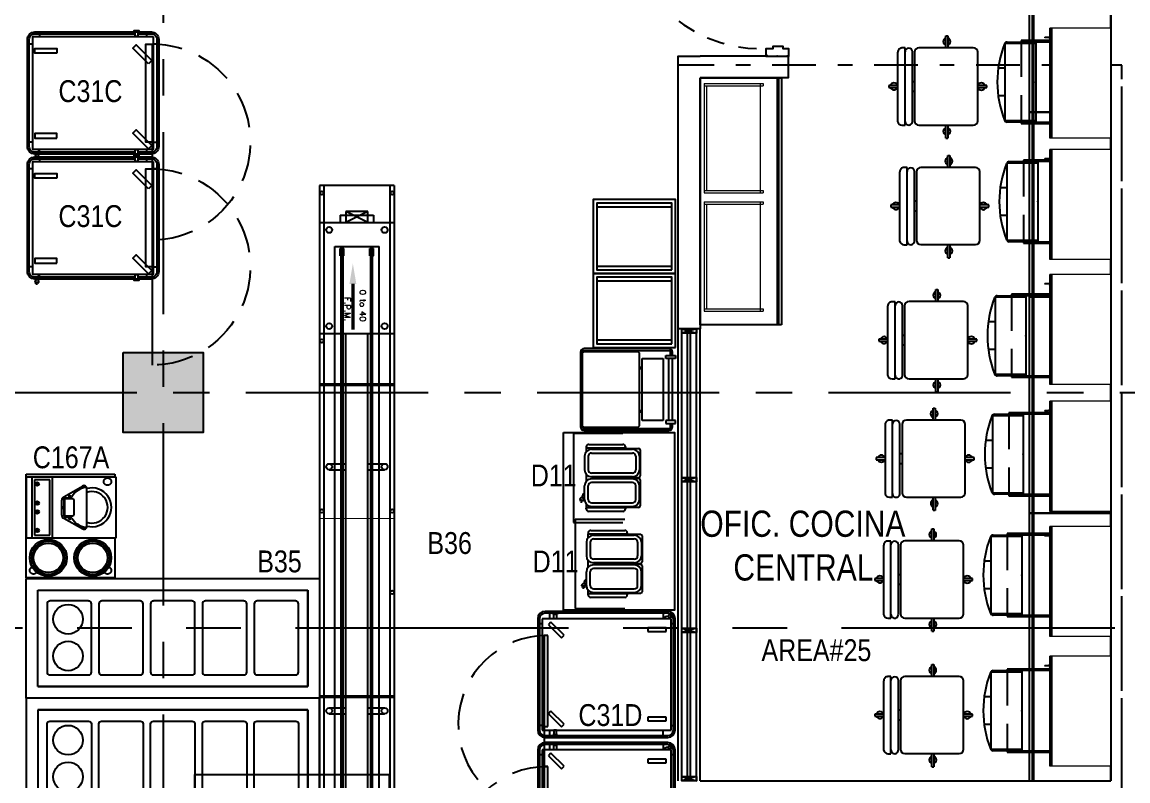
# Model space of a CAD drawing. Extents: x -28 to 149, y -33 to 76.
# Drawn here: x 39.03 to 46.62, y 22.46 to 27.67 of the extents above; entities that cross this region are included whole.
import ezdxf

# ---------------------------------------------------------------- set-up
doc = ezdxf.new("R2010")
doc.units = 0
doc.set_wipeout_variables(frame=1)
for name, pattern in [('CENTER', [2, 1.25, -0.25, 0.25, -0.25]), ('DASHDOT', [1, 0.5, -0.25, 0, -0.25]), ('DASHDOT2', [12.7, 6.35, -3.175, 0, -3.175]), ('HIDDEN', [0.375, 0.25, -0.125]), ('HIDDEN2', [0.1875, 0.125, -0.0625]), ('PHANTOM2', [1.25, 0.625, -0.125, 0.125, -0.125, 0.125, -0.125])]:
    doc.linetypes.add(name, pattern=pattern)
for name, color, linetype in [('arq-columnas', 5, 'Continuous'), ('arq-ejes', 1, 'DASHDOT2'), ('arq-ejes-principales', 1, 'CENTER'), ('arq-equipamiento', 1, 'Continuous'), ('arq-hatch', 252, 'Continuous'), ('arq-indicacion de corte', 5, 'PHANTOM2'), ('arq-mobiliario', 1, 'Continuous'), ('arq-paredes-liv', 3, 'Continuous'), ('arq-puertas', 2, 'Continuous'), ('arq-text-area', 3, 'Continuous'), ('arq-text-codigo', 1, 'Continuous'), ('arq-text-equipamiento', 2, 'Continuous'), ('arq-ventanas', 2, 'Continuous')]:
    doc.layers.add(name, color=color, linetype=linetype)
doc.layers.add('mv', color=191, linetype='Continuous', plot=False)
doc.styles.add('dape 2', font='ARIALN.TTF', dxfattribs={"height": 2.5})
doc.styles.add('SIM', font='SIMPLEX.SHX')

# ---------------------------------------------------------------- blocks, each defined once
blk = doc.blocks.new('teclado')
for p, q in [((-0.285, 0.2046), (-0.285, -0.1454)), ((-0.275, 0.2046), (-0.275, -0.1454)), ((0.275, -0.1454), (0.275, 0.2046)), ((0.285, -0.1454), (0.285, 0.2046)), ((-0.275, -0.0454), (0.275, -0.0454)), ((-0.275, -0.242), (-0.275, -0.0454)), ((-0.267, -0.2504), (-0.267, -0.0454)), ((0.267, -0.0454), (0.267, -0.2504)), ((0.275, -0.0454), (0.275, -0.242)), ((0.262, -0.2554), (-0.262, -0.2554)), ((-0.095, -0.2554), (-0.095, -0.3041)), ((0.095, -0.2554), (0.095, -0.3041))]:
    blk.add_line(p, q)
at = {"linetype": 'HIDDEN'}
for p, q in [((0.285, 0.2046), (-0.285, 0.2046)), ((-0.285, -0.1454), (0.285, -0.1454))]:
    blk.add_line(p, q, dxfattribs=at)
for centre, major_axis, start_param, end_param in [((-0.255, -0.242), (0.0141, 0.0141), 2.356194, 3.551309), ((-0.262, -0.2504), (-0.00354, 0.00354), 0.785398, 2.356194), ((0, 0.4046), (-0.5056, 0.5056), 1.980513, 2.731876), ((0.262, -0.2504), (0.00354, 0.00354), 3.926991, 5.497787), ((0.255, -0.242), (-0.0141, 0.0141), 2.731876, 3.926991)]:
    blk.add_ellipse(centre, major_axis=major_axis, ratio=1, start_param=start_param, end_param=end_param)
blk.add_point((0, -0.0454))
blk = doc.blocks.new('*U176')
for p, q in [((1.8382, 0), (0, 0)), ((0, 0), (0, -0.56)), ((1.8382, -0.56), (1.8382, 0)), ((0, -0.56), (1.8382, -0.56))]:
    blk.add_line(p, q)
at = {"color": 251}
for p, q in [((0, -0.53), (1.8382, -0.53)), ((0, -0.54), (1.8382, -0.54))]:
    blk.add_line(p, q, dxfattribs=at)
blk = doc.blocks.new('*U174')
for p, q in [((1.4846, 0), (0, 0)), ((0, 0), (0, -0.56)), ((1.4846, -0.56), (1.4846, 0)), ((0, -0.56), (1.4846, -0.56))]:
    blk.add_line(p, q)
at = {"color": 251}
for p, q in [((0, -0.53), (1.4846, -0.53)), ((0, -0.54), (1.4846, -0.54))]:
    blk.add_line(p, q, dxfattribs=at)
blk = doc.blocks.new('*U175')
for p, q in [((1.2695, 0), (0, 0)), ((0, 0), (0, -0.56)), ((1.2695, -0.56), (1.2695, 0)), ((0, -0.56), (1.2695, -0.56))]:
    blk.add_line(p, q)
at = {"color": 251}
for p, q in [((0, -0.53), (1.2695, -0.53)), ((0, -0.54), (1.2695, -0.54))]:
    blk.add_line(p, q, dxfattribs=at)
blk = doc.blocks.new('C31B')
for p, q in [((0.0444, -0.3365), (0.0444, -1.0096)), ((0.8248, -0.443), (0.8486, -0.4406)), ((0.8289, -0.4426), (0.83, -0.4527)), ((0.8371, -0.4418), (0.839, -0.4598)), ((0.8452, -0.4409), (0.8463, -0.451))]:
    blk.add_line(p, q)
blk.add_lwpolyline([(0.8509, 0.4191), (0.0508, 0.4191, 0.414214), (0, 0.3683), (0, -0.3683, 0.414214), (0.0508, -0.4191), (0.8509, -0.4191, 0.414214), (0.9017, -0.3683), (0.9017, 0.3683, 0.414214)], format="xyb", close=True)
for points in [[(0.1429, 0.4064), (0.0508, 0.4064, 0.414214), (0.0127, 0.3683), (0.0127, -0.3683, 0.414214), (0.0508, -0.4064), (0.1429, -0.4064, 0.414214)], [(0.1619, -0.4064), (0.8509, -0.4064, 0.414214), (0.889, -0.3683), (0.889, 0.3683, 0.414214), (0.8509, 0.4064)], [(0.8509, 0.4064), (0.1619, 0.4064, 0.414214)], [(0.8486, -0.4406, 0.063324), (0.8468, -0.433, 0.07639), (0.8437, -0.4274, 0.107132), (0.8391, -0.4236, 0.14755), (0.8347, -0.4227, 0.14755), (0.8306, -0.4244, 0.107132), (0.8269, -0.4292, 0.07639), (0.825, -0.4353, 0.063324), (0.8248, -0.443, 0.063324)]]:
    blk.add_lwpolyline(points, format="xyb")
for points in [[(0.0381, 0.3873), (0.0381, -0.3873), (0.8636, -0.3873), (0.8636, 0.3873)], [(0.1365, 0.4191), (0.1683, 0.4191), (0.1683, 0.4286), (0.1365, 0.4286)], [(0.1429, 0.4191), (0.1429, 0.3873), (0.1619, 0.3873), (0.1619, 0.4191)], [(0.0444, 0.3365), (0.0444, -0.3365), (0.0889, -0.3365), (0.0889, 0.3365)], [(0.0692, 0.2004), (0.1769, 0.3082), (0.1545, 0.3307), (0.0467, 0.2229)], [(0.6994, 0.274), (0.8518, 0.274), (0.8518, 0.3057), (0.6994, 0.3057)], [(0.0692, -0.3838), (0.0467, -0.3613), (0.1545, -0.2535), (0.1769, -0.276)], [(0.6994, -0.3102), (0.6994, -0.2785), (0.8518, -0.2785), (0.8518, -0.3102)], [(0.1683, -0.4191), (0.1365, -0.4191), (0.1365, -0.4286), (0.1683, -0.4286)], [(0.1619, -0.4191), (0.1619, -0.3873), (0.1429, -0.3873), (0.1429, -0.4191)]]:
    blk.add_lwpolyline(points, close=True)
for points in [[(0.0825, 0.3873), (0.0825, 0.4064), (0.0762, 0.4064)], [(0.8191, 0.4064), (0.8191, 0.4064), (0.8191, 0.3873)], [(0.0127, 0.3365), (0.0381, 0.3365)], [(0.8636, 0.3365), (0.889, 0.3365)], [(0.0381, -0.3365), (0.0127, -0.3365)], [(0.8636, -0.3365), (0.889, -0.3365)], [(0.0825, -0.4064), (0.0825, -0.3873)], [(0.8191, -0.4064), (0.8191, -0.3873)]]:
    blk.add_lwpolyline(points)
at = {"linetype": 'HIDDEN'}
blk.add_arc((0.0444, -0.3365), 0.6731, 86.21356, 270, dxfattribs=at)
blk.add_arc((0.79, -0.4231), 0.0447, 0.55829, 53.14798)
blk = doc.blocks.new('C31D')
for p, q in [((-0.9445, 0.3821), (-0.9445, -0.3821)), ((-0.9318, 0.3821), (-0.9318, -0.3821)), ((-0.0286, 0.3821), (-0.9128, 0.3821)), ((-0.9128, 0.3821), (-0.9128, -0.3821)), ((-0.0508, 0.4329), (-0.8937, 0.4329)), ((-0.8398, 0.4202), (-0.8937, 0.4202)), ((-0.862, 0.4202), (-0.8683, 0.4202)), ((-0.862, 0.3821), (-0.862, 0.4202)), ((-0.8398, 0.4139), (-0.8398, 0.4234)), ((-0.8398, 0.4234), (-0.808, 0.4234)), ((-0.808, 0.4139), (-0.8398, 0.4139)), ((-0.8334, 0.3821), (-0.8334, 0.4139)), ((-0.8334, 0.4139), (-0.8144, 0.4139)), ((-0.8144, 0.3821), (-0.8334, 0.3821)), ((-0.8144, 0.4139), (-0.8144, 0.3821)), ((-0.808, 0.4234), (-0.808, 0.4139)), ((-0.0508, 0.4202), (-0.808, 0.4202)), ((-0.0826, 0.4202), (-0.0826, 0.3821)), ((-0.0826, 0.4202), (-0.0826, 0.4202)), ((-0.0292, 0.3902), (-0.0317, 0.414)), ((-0.0313, 0.4106), (-0.0212, 0.4117)), ((-0.0305, 0.4024), (-0.0124, 0.4043)), ((-0.0296, 0.3943), (-0.0195, 0.3953)), ((-0.0286, -0.3821), (-0.0286, 0.3821)), ((-0.0127, -0.3821), (-0.0127, 0.3821)), ((0, -0.3821), (0, 0.3821)), ((-0.9318, 0.3504), (-0.9128, 0.3504)), ((-0.8535, 0.3598), (-0.8714, 0.3418)), ((-0.8714, 0.3418), (-0.7816, 0.252)), ((-0.7637, 0.27), (-0.8535, 0.3598)), ((-0.0613, 0.3196), (-0.1883, 0.3196)), ((-0.1883, 0.3196), (-0.1883, 0.2942)), ((-0.0613, 0.2942), (-0.0613, 0.3196)), ((-0.0286, 0.3504), (-0.0127, 0.3504)), ((-0.8747, 0.2678), (-0.9001, 0.2678)), ((-0.9001, 0.2678), (-0.9001, -0.3567)), ((-0.8747, -0.3567), (-0.8747, 0.2678)), ((-0.7816, 0.252), (-0.7637, 0.27)), ((-0.1883, 0.2942), (-0.0613, 0.2942)), ((-0.8535, -0.252), (-0.8714, -0.27)), ((-0.8714, -0.27), (-0.7816, -0.3598)), ((-0.7637, -0.3418), (-0.8535, -0.252)), ((-0.0613, -0.2923), (-0.1883, -0.2923)), ((-0.1883, -0.2923), (-0.1883, -0.3177)), ((-0.0613, -0.3177), (-0.0613, -0.2923)), ((-0.9128, -0.3504), (-0.9318, -0.3504)), ((-0.9001, -0.3567), (-0.8747, -0.3567)), ((-0.9001, -0.3567), (-0.9001, -0.9473)), ((-0.7816, -0.3598), (-0.7637, -0.3418)), ((-0.1883, -0.3177), (-0.0613, -0.3177)), ((-0.0286, -0.3504), (-0.0127, -0.3504)), ((-0.9128, -0.3821), (-0.0286, -0.3821)), ((-0.8937, -0.4202), (-0.8398, -0.4202)), ((-0.8937, -0.4329), (-0.0508, -0.4329)), ((-0.862, -0.4202), (-0.862, -0.3821)), ((-0.808, -0.4139), (-0.8398, -0.4139)), ((-0.8398, -0.4139), (-0.8398, -0.4234)), ((-0.8398, -0.4234), (-0.808, -0.4234)), ((-0.8144, -0.3821), (-0.8334, -0.3821)), ((-0.8334, -0.3821), (-0.8334, -0.4139)), ((-0.8334, -0.4139), (-0.8144, -0.4139)), ((-0.8144, -0.4139), (-0.8144, -0.3821)), ((-0.808, -0.4234), (-0.808, -0.4139)), ((-0.808, -0.4202), (-0.0508, -0.4202)), ((-0.0826, -0.4202), (-0.0826, -0.3821))]:
    blk.add_line(p, q)
at = {"linetype": 'ByBlock'}
blk.add_line((-0.3779, 0.4329), (-0.4981, 0.4329), dxfattribs=at)
for centre, radius, start, end in [((-0.8937, 0.3821), 0.0508, 90, 180), ((-0.8937, 0.3821), 0.0381, 90, 180), ((-0.0491, 0.3553), 0.0447, 90.55829, 143.14798), ((-0.0508, 0.3821), 0.0508, 0, 90), ((-0.0508, 0.3821), 0.0381, 0, 90), ((-0.0419, 0.4009), 0.00768, 152.37204, 185.94581), ((-0.0419, 0.4009), 0.00768, 185.94581, 219.51957), ((-0.036, 0.3978), 0.0143, 127.9125, 152.37204), ((-0.0368, 0.4051), 0.0143, 219.51957, 243.97911), ((-0.0318, 0.3924), 0.0211, 110.4392, 127.9125), ((-0.0338, 0.4112), 0.0211, 243.97911, 261.45241), ((-0.0285, 0.3835), 0.0306, 95.94581, 110.4392), ((-0.0324, 0.4206), 0.0306, 261.45241, 275.94581), ((-0.8937, -0.3821), 0.0508, 180, 270), ((-0.8937, -0.3821), 0.0381, 180, 270), ((-0.0508, -0.3821), 0.0508, 270, 0), ((-0.0508, -0.3821), 0.0381, 270, 0)]:
    blk.add_arc(centre, radius, start, end)
at = {"linetype": 'HIDDEN'}
blk.add_arc((-0.8832, -0.3401), 0.6074, 89.19537, 268.40852, dxfattribs=at)
blk = doc.blocks.new('D11')
for p, q in [((-0.2648, 0.3388), (0.0744, 0.3388)), ((-0.2648, 0.3388), (-0.2648, -0.2738)), ((-0.1771, 0.2448), (-0.1771, 0.2397)), ((-0.1771, 0.2397), (-0.1755, 0.2382)), ((-0.1763, 0.2127), (-0.1763, 0.239)), ((-0.1755, 0.2382), (0.0907, 0.2382)), ((-0.1593, 0.2626), (0.0744, 0.2626)), ((-0.1404, 0.2287), (0.1404, 0.2287)), ((0.0922, 0.2448), (0.0922, 0.2287)), ((0.0922, 0.2354), (0.1825, 0.2354)), ((-0.1886, 0.1806), (-0.1886, 0.0877)), ((-0.1632, 0.1806), (-0.1632, 0.0877)), ((-0.1404, 0.2033), (0.1404, 0.2033)), ((0.1632, 0.1806), (0.1632, 0.0877)), ((0.1886, 0.1806), (0.1886, 0.0877)), ((0.1936, 0.2243), (0.1936, 0.0459)), ((-0.1763, 0.0094), (-0.1763, 0.0556)), ((0.1404, 0.065), (-0.1404, 0.065)), ((0.1404, 0.0396), (-0.1404, 0.0396)), ((0.1404, 0.0254), (-0.1404, 0.0254)), ((0.1404, 0), (-0.1404, 0)), ((0.0922, 0.0396), (0.0922, 0.0254)), ((0.0922, 0.0348), (0.1825, 0.0348)), ((0.0922, 0.0302), (0.1825, 0.0302)), ((0.1936, 0.0191), (0.1936, -0.1593)), ((-0.1886, -0.1156), (-0.1886, -0.0227)), ((-0.1632, -0.1156), (-0.1632, -0.0227)), ((0.1632, -0.1156), (0.1632, -0.0227)), ((0.1886, -0.1156), (0.1886, -0.0227)), ((-0.1966, -0.1217), (-0.2204, -0.1192)), ((-0.217, -0.1195), (-0.2181, -0.1296)), ((-0.2089, -0.1204), (-0.2108, -0.1385)), ((-0.2007, -0.1212), (-0.2017, -0.1313)), ((-0.1763, -0.1739), (-0.1763, -0.1477)), ((-0.1404, -0.1383), (0.1404, -0.1383)), ((-0.1771, -0.1797), (-0.1771, -0.1747)), ((-0.1771, -0.1797), (-0.1771, -0.1747)), ((0.0907, -0.1731), (-0.1755, -0.1731)), ((0.0744, -0.1975), (-0.1593, -0.1975)), ((-0.1404, -0.1637), (0.1404, -0.1637)), ((0.0922, -0.1653), (0.0922, -0.1797)), ((0.1825, -0.1704), (0.0922, -0.1704)), ((-0.2648, -0.2738), (0.0744, -0.2738))]:
    blk.add_line(p, q)
blk.add_lwpolyline([(-0.2204, -0.1192, -0.063324), (-0.2186, -0.1117, -0.07639), (-0.2155, -0.1061, -0.107132), (-0.2109, -0.1022, -0.14755), (-0.2065, -0.1014, -0.14755), (-0.2024, -0.1031, -0.107132), (-0.1987, -0.1078, -0.07639), (-0.1968, -0.1139, -0.063324), (-0.1966, -0.1217, -0.063324)], format="xyb")
for centre, radius, start, end in [((-0.1404, 0.1806), 0.0481, 90, 180), ((-0.1593, 0.2448), 0.0178, 90, 180), ((0.0744, 0.2448), 0.0178, 0, 90), ((0.1404, 0.1806), 0.0481, 0, 90), ((0.1825, 0.2243), 0.0111, 0, 90), ((-0.1404, 0.1806), 0.0227, 90, 180), ((0.1404, 0.1806), 0.0227, 0, 90), ((-0.1404, 0.0877), 0.0481, 180, 270), ((-0.1404, 0.0877), 0.0227, 180, 270), ((0.1404, 0.0877), 0.0227, 270, 0), ((0.1404, 0.0877), 0.0481, 270, 0), ((-0.1404, -0.0227), 0.0481, 90, 180), ((0.1404, -0.0227), 0.0481, 0, 90), ((0.1825, 0.0459), 0.0111, 270, 0), ((0.1825, 0.0191), 0.0111, 0, 90), ((-0.1728, -0.1021), 0.0337, 117.92635, 178.70627), ((-0.1404, -0.0227), 0.0227, 90, 180), ((0.1404, -0.0227), 0.0227, 0, 90), ((-0.1404, -0.1156), 0.0481, 180, 270), ((-0.1404, -0.1156), 0.0227, 180, 270), ((0.1404, -0.1156), 0.0481, 270, 0), ((0.1404, -0.1156), 0.0227, 270, 0), ((-0.1593, -0.1797), 0.0178, 180, 270), ((0.0744, -0.1797), 0.0178, 270, 0), ((0.1825, -0.1593), 0.0111, 270, 0)]:
    blk.add_arc(centre, radius, start, end)
blk = doc.blocks.new('B36')
for p, q in [((0, 4.8768), (0, 0)), ((0.5112, 4.8768), (0, 4.8768)), ((0.0286, 4.8768), (0.0286, 0)), ((0.4826, 4.8768), (0.4826, 0)), ((0.5112, 4.8768), (0.5112, 0)), ((0.1413, 4.6736), (0.3699, 4.6736)), ((0.1413, 4.6736), (0.1413, 4.6228)), ((0.3318, 4.699), (0.1794, 4.699)), ((0.3318, 4.699), (0.1794, 4.6228)), ((0.3318, 4.6228), (0.1794, 4.699)), ((0.1794, 4.699), (0.1794, 4.6228)), ((0.3318, 4.6228), (0.3318, 4.699)), ((0.3699, 4.6736), (0.3699, 4.6228)), ((0, 4.6228), (0.5112, 4.6228)), ((0.1413, 4.6228), (0.3699, 4.6228)), ((0.1032, 0.2667), (0.1032, 4.4577)), ((0.1032, 4.4577), (0.408, 4.4577)), ((0.1413, 4.3942), (0.1413, 4.445)), ((0.1413, 4.445), (0.1667, 4.445)), ((0.1476, 0.2911), (0.1476, 4.4323)), ((0.1603, 0.2911), (0.1603, 4.4323)), ((0.1667, 4.3942), (0.1667, 4.445)), ((0.3445, 4.3942), (0.3445, 4.445)), ((0.3445, 4.445), (0.3699, 4.445)), ((0.3508, 0.2911), (0.3508, 4.4323)), ((0.3635, 0.2911), (0.3635, 4.4323)), ((0.3699, 4.3942), (0.3699, 4.445)), ((0.408, 0.2667), (0.408, 4.4577)), ((0.1413, 4.3942), (0.1476, 4.3942)), ((0.1603, 4.3942), (0.1667, 4.3942)), ((0.3445, 4.3942), (0.3508, 4.3942)), ((0.3635, 4.3942), (0.3699, 4.3942)), ((0.2231, 4.2012), (0.2231, 3.8897)), ((0.2281, 4.2012), (0.2281, 3.8897)), ((0.2332, 4.2012), (0.2332, 3.8897)), ((0, 3.8608), (0.5112, 3.8608)), ((0.1794, 0.2334), (0.1794, 3.8608)), ((0.3318, 0.2334), (0.3318, 3.8608)), ((0, 3.5154), (0.5112, 3.5154)), ((0, 3.5128), (0.5112, 3.5128)), ((0, 3.5103), (0.5112, 3.5103)), ((0, 3.5077), (0.5112, 3.5077)), ((0, 3.5052), (0.5112, 3.5052)), ((0.0651, 2.967), (0.1794, 2.967)), ((0.3318, 2.967), (0.4461, 2.967)), ((0.0651, 2.9258), (0.1794, 2.9258)), ((0.3318, 2.9258), (0.4461, 2.9258)), ((0, 1.3741), (0.5112, 1.3741)), ((0, 1.3716), (0.5112, 1.3716)), ((0.5112, 1.3716), (0, 1.3716)), ((0, 1.3691), (0.5112, 1.3691)), ((0, 1.3665), (0.5112, 1.3665)), ((0, 1.364), (0.5112, 1.364)), ((0.0651, 1.2906), (0.1794, 1.2906)), ((0.0651, 1.2494), (0.1794, 1.2494)), ((0.3318, 1.2906), (0.4461, 1.2906)), ((0.3318, 1.2494), (0.4461, 1.2494)), ((0.1476, 0.3302), (0.1413, 0.3302)), ((0.1413, 0.2794), (0.1413, 0.3302)), ((0.1667, 0.3302), (0.1603, 0.3302)), ((0.1667, 0.2794), (0.1667, 0.3302)), ((0.3508, 0.3302), (0.3445, 0.3302)), ((0.3445, 0.2794), (0.3445, 0.3302)), ((0.3699, 0.3302), (0.3635, 0.3302)), ((0.3699, 0.2794), (0.3699, 0.3302)), ((0.1794, 0.2746), (0.0651, 0.2746)), ((0.4461, 0.2334), (0.0651, 0.2334)), ((0.408, 0.2667), (0.1032, 0.2667)), ((0.1667, 0.2794), (0.1413, 0.2794)), ((0.4461, 0.2746), (0.3318, 0.2746)), ((0.3699, 0.2794), (0.3445, 0.2794)), ((0, 0), (0.5112, 0))]:
    blk.add_line(p, q)
at = {"const_width": 0.00635}
for points in [[(0.5112, 4.8768), (0, 4.8768)], [(0, 4.8768), (0, 2.5908)], [(0.5112, 4.8768), (0.5112, 2.5908)], [(0.5112, 2.5908), (0, 2.5908)]]:
    blk.add_lwpolyline(points, dxfattribs=at)
for centre, radius in [((0.0143, 4.826), 0.0127), ((0.4969, 4.826), 0.0127), ((0.0651, 4.572), 0.0206), ((0.4461, 4.572), 0.0206), ((0.0651, 3.9116), 0.0206), ((0.4461, 3.9116), 0.0206), ((0.0143, 3.81), 0.0127), ((0.0651, 2.9464), 0.0206), ((0.4461, 2.9464), 0.0206), ((0.0143, 2.6416), 0.0127), ((0.4969, 2.6416), 0.0127), ((0.4969, 2.0828), 0.0127), ((0.0651, 1.27), 0.0206), ((0.4461, 1.27), 0.0206), ((0.0651, 0.254), 0.0206), ((0.4461, 0.254), 0.0206)]:
    blk.add_circle(centre, radius)
for centre, start, end in [((0.154, 4.4323), 0, 180), ((0.3572, 4.4323), 0, 180), ((0.154, 0.2911), 180, 0), ((0.3572, 0.2911), 180, 0)]:
    blk.add_arc(centre, 0.00635, start, end)
at = {"linetype": 'ByBlock'}
blk.add_point((0.1032, 0), dxfattribs=at)
blk.add_solid([(0.2516, 4.2012), (0.2047, 4.2012), (0.2281, 4.3418)])
at = {"style": 'SIM'}
for s, p in [('F.P.M.', (0.1701, 4.1104)), ('0 to 40 ', (0.2756, 4.1612))]:
    blk.add_text(s, height=0.04127, rotation=270, dxfattribs=at).set_placement(p)
blk = doc.blocks.new('B35dwg')
at = {"linetype": 'ByBlock'}
for p, q in [((0, -0.4102), (0, 0.4102)), ((0, 0.4102), (2.0142, 0.4102)), ((2.0142, 0.4102), (2.0142, -0.4102)), ((0.08, -0.3302), (0.08, 0.3302)), ((0.08, 0.3302), (1.9342, 0.3302)), ((1.9342, 0.3302), (1.9342, -0.3302)), ((1.9342, -0.3302), (0.08, -0.3302)), ((2.0142, -0.4102), (0, -0.4102))]:
    blk.add_line(p, q, dxfattribs=at)
for p, q in [((0.08, 0.3302), (1.9342, 0.3302)), ((0.08, -0.3302), (0.08, 0.3302)), ((1.9342, -0.3302), (1.9342, 0.3302)), ((0.1435, 0.2373), (0.1435, -0.2326)), ((0.4292, 0.2564), (0.1625, 0.2564)), ((0.4483, -0.2326), (0.4483, 0.2373)), ((0.4991, 0.2373), (0.4991, -0.2326)), ((0.7848, 0.2564), (0.5181, 0.2564)), ((0.8039, -0.2326), (0.8039, 0.2373)), ((0.8547, 0.2373), (0.8547, -0.2326)), ((1.1404, 0.2564), (0.8737, 0.2564)), ((1.1595, -0.2326), (1.1595, 0.2373)), ((1.2103, 0.2373), (1.2103, -0.2326)), ((1.496, 0.2564), (1.2293, 0.2564)), ((1.5151, -0.2326), (1.5151, 0.2373)), ((1.5659, 0.2373), (1.5659, -0.2326)), ((1.8516, 0.2564), (1.5849, 0.2564)), ((1.8707, -0.2326), (1.8707, 0.2373)), ((0.1625, -0.2516), (0.4292, -0.2516)), ((0.5181, -0.2516), (0.7848, -0.2516)), ((0.8737, -0.2516), (1.1404, -0.2516)), ((1.2293, -0.2516), (1.496, -0.2516)), ((1.5849, -0.2516), (1.8516, -0.2516)), ((0.08, -0.3302), (1.9342, -0.3302))]:
    blk.add_line(p, q)
for centre, start, end in [((0.1625, 0.2373), 90, 180), ((0.4292, 0.2373), 0, 90), ((0.5181, 0.2373), 90, 180), ((0.7848, 0.2373), 0, 90), ((0.8737, 0.2373), 90, 180), ((1.1404, 0.2373), 0, 90), ((1.2293, 0.2373), 90, 180), ((1.496, 0.2373), 0, 90), ((1.5849, 0.2373), 90, 180), ((1.8516, 0.2373), 0, 90), ((0.1625, -0.2326), 180, 270), ((0.4292, -0.2326), 270, 0), ((0.5181, -0.2326), 180, 270), ((0.7848, -0.2326), 270, 0), ((0.8737, -0.2326), 180, 270), ((1.1404, -0.2326), 270, 0), ((1.2293, -0.2326), 180, 270), ((1.496, -0.2326), 270, 0), ((1.5849, -0.2326), 180, 270), ((1.8516, -0.2326), 270, 0)]:
    blk.add_arc(centre, 0.019, start, end)
blk = doc.blocks.new('C167A')
for p, q in [((0, 0.3556), (0.6096, 0.3556)), ((0, -0.3556), (0, 0.3556)), ((0.6191, 0.335), (0, 0.335)), ((0, 0.335), (0, -0.081)), ((0.04, 0.335), (0.04, -0.081)), ((0.1628, 0.3177), (0.0573, 0.3177)), ((0.0573, 0.3177), (0.0573, -0.0637)), ((0.1628, -0.0637), (0.1628, 0.3177)), ((0.1801, -0.081), (0.1801, 0.335)), ((0.6096, 0.356), (0.6096, 0.3353)), ((0.6096, 0.3556), (0.6096, 0.335)), ((0.6191, -0.081), (0.6191, 0.335)), ((0.258, 0.2006), (0.3881, 0.2749)), ((0.4166, -0.0024), (0.4166, 0.2584)), ((0.245, 0.0756), (0.245, 0.1784)), ((0.2609, 0.0676), (0.2609, 0.1885)), ((0.2672, 0.1948), (0.2985, 0.1948)), ((0.2582, 0.0533), (0.3883, -0.019)), ((0.2672, 0.0613), (0.2985, 0.0613)), ((0.2985, 0.0613), (0.2985, 0.0613)), ((0.0573, -0.0637), (0.1628, -0.0637)), ((0, -0.081), (0.6191, -0.081)), ((0.0508, -0.081), (0.0635, -0.081)), ((0.6096, -0.081), (0.6096, -0.3556)), ((0.6096, -0.3556), (0, -0.3556))]:
    blk.add_line(p, q)
at = {"color": 252, "const_width": 0.00794}
for points in [[(0.076, 0.2849, 1), (0.076, 0.2928, 1)], [(0.076, 0.1535, 1), (0.076, 0.1614, 1)], [(0.076, 0.0928, 1), (0.076, 0.1007, 1)], [(0.076, -0.0341, 1), (0.076, -0.0261, 1)]]:
    blk.add_lwpolyline(points, format="xyb", close=True, dxfattribs=at)
blk.add_lwpolyline([(0.2767, 0.1901), (0.3155, 0.1901, -0.414214), (0.3266, 0.1789), (0.3266, 0.0781, -0.414214), (0.3155, 0.067), (0.2767, 0.067, -0.414214), (0.2656, 0.0781), (0.2656, 0.1789, -0.414214)], format="xyb", close=True)
at = {"linetype": 'HIDDEN', "ltscale": 48}
for centre in [(0.5588, 0.3052), (0.0508, -0.3048), (0.5588, -0.3048)]:
    blk.add_circle(centre, 0.0254, dxfattribs=at)
for centre, radius in [((0.076, 0.2889), 0.0127), ((0.076, 0.2889), 0.00794), ((0.398, 0.2699), 0.00549), ((0.076, 0.1574), 0.0127), ((0.076, 0.1574), 0.00794), ((0.3003, 0.2036), 0.00549), ((0.076, 0.0968), 0.0127), ((0.076, 0.0968), 0.00794), ((0.2525, 0.127), 0.00549), ((0.3003, 0.0504), 0.00549), ((0.076, -0.0301), 0.0127), ((0.076, -0.0301), 0.00794), ((0.398, -0.0139), 0.00549), ((0.1524, -0.2183), 0.127), ((0.1524, -0.2183), 0.1143), ((0.1524, -0.2183), 0.1016), ((0.4572, -0.2183), 0.127), ((0.4572, -0.2183), 0.1143), ((0.4572, -0.2183), 0.1016)]:
    blk.add_circle(centre, radius)
for centre, radius, start, end in [((0.4233, 0.1389), 0.1259, 96.26849, 150.38678), ((0.3975, 0.2584), 0.019, 360, 119.74384), ((0.4102, 0.2577), 0.00635, 360, 96.26849), ((0.4526, 0.1285), 0.1333, 254.3503, 105.6497), ((0.4526, 0.1285), 0.1079, 250.53524, 109.46476), ((0.2704, 0.1784), 0.0254, 119.18324, 180), ((0.2672, 0.1885), 0.00635, 90, 180), ((0.3006, 0.2115), 0.0168, 262.51534, 321.86834), ((0.2704, 0.0756), 0.0254, 180, 241.48047), ((0.2672, 0.0676), 0.00635, 180, 270), ((0.3006, 0.0446), 0.0168, 38.13166, 97.48466), ((0.4233, 0.1172), 0.1259, 209.61322, 263.73151), ((0.3975, -0.0024), 0.019, 240.92687, 360), ((0.4102, -0.0016), 0.00635, 263.73151, 0)]:
    blk.add_arc(centre, radius, start, end)
blk = doc.blocks.new('05')
for p, q in [((-0.0468, 0.6255), (-0.0468, 0.0444)), ((-0.0325, 0.6347), (-0.0325, 0.0352)), ((-0.0303, 0.6347), (-0.0325, 0.6347)), ((-0.0183, 0.6366), (-0.0272, 0.6366)), ((-0.0254, 0.6294), (-0.0159, 0.639)), ((-0.0254, 0.6294), (-0.0254, 0.2564)), ((0.4897, 0.6509), (-0.0214, 0.6509)), ((0.4842, 0.639), (-0.0159, 0.639)), ((0.4842, 0.639), (0.4937, 0.6294)), ((0.4955, 0.6366), (0.4866, 0.6366)), ((0.4937, 0.2564), (0.4937, 0.6294)), ((0.4986, 0.6347), (0.5009, 0.6347)), ((0.5009, 0.0352), (0.5009, 0.6347)), ((0.5151, 0.0444), (0.5151, 0.6255)), ((-0.0254, 0.2564), (-0.0159, 0.2469)), ((-0.0159, 0.2469), (0.4842, 0.2469)), ((0.0206, 0.227), (0.0214, 0.2278)), ((0.0214, 0.2278), (0.4469, 0.2278)), ((0.0802, 0.2469), (0.0802, 0.2278)), ((0.0897, 0.2469), (0.0897, 0.2278)), ((0.3786, 0.2469), (0.3786, 0.2278)), ((0.3881, 0.2469), (0.3881, 0.2278)), ((0.4469, 0.2278), (0.4477, 0.227)), ((0.4937, 0.2564), (0.4842, 0.2469)), ((0.0206, 0.0841), (0.0206, 0.227)), ((0.4477, 0.227), (0.4477, 0.0841)), ((0.0206, 0.0841), (0.0214, 0.0833)), ((0.4469, 0.0833), (0.0214, 0.0833)), ((0.4469, 0.0833), (0.4477, 0.0841)), ((-0.0303, 0.0352), (-0.0325, 0.0352)), ((-0.0272, 0.0333), (0, 0.0333)), ((-0.0214, 0.019), (0, 0.019)), ((0, 0.0651), (0, 0)), ((0.0214, 0.0651), (0, 0.0651)), ((0, 0), (0.0214, 0)), ((0.0214, 0), (0.0214, 0.0651)), ((0.0214, 0.0452), (0.4469, 0.0452)), ((0.0214, 0.0198), (0.4469, 0.0198)), ((0.4469, 0), (0.4469, 0.0651)), ((0.4469, 0.0651), (0.4683, 0.0651)), ((0.4683, 0), (0.4469, 0)), ((0.4683, 0.0651), (0.4683, 0)), ((0.4683, 0.0333), (0.4955, 0.0333)), ((0.4683, 0.019), (0.4897, 0.019)), ((0.4986, 0.0352), (0.5009, 0.0352))]:
    blk.add_line(p, q)
for centre, radius, start, end in [((-0.0214, 0.6255), 0.0254, 90, 180), ((-0.0272, 0.6331), 0.00347, 90, 152.7499), ((0.4897, 0.6255), 0.0254, 0, 90), ((0.4955, 0.6331), 0.00347, 27.2501, 90), ((-0.0214, 0.0444), 0.0254, 180, 270), ((-0.0272, 0.0368), 0.00347, 207.2501, 270), ((0.4897, 0.0444), 0.0254, 270, 0), ((0.4955, 0.0368), 0.00347, 270, 332.7499)]:
    blk.add_arc(centre, radius, start, end)
blk = doc.blocks.new('06')
for p, q in [((0.0254, 0.9652), (0.53975, 0.9652)), ((0.0254, 0.5588), (0.53975, 0.5588)), ((0.0254, 0.4572), (0.53975, 0.4572)), ((0.0254, 0.0508), (0.53975, 0.0508))]:
    blk.add_line(p, q)
for points in [[(0.56515, 0.508), (0.56515, 1.016), (0, 1.016), (0, 0.508)], [(0.53975, 0.5334), (0.53975, 0.9906), (0.0254, 0.9906), (0.0254, 0.5334)], [(0.56515, 0), (0.56515, 0.508), (0, 0.508), (0, 0)], [(0.53975, 0.0254), (0.53975, 0.4826), (0.0254, 0.4826), (0.0254, 0.0254)]]:
    blk.add_lwpolyline(points, close=True)
blk = doc.blocks.new('DIV-V')
for p, q in [((0.0299, 0.04), (-0.0001, -0.06)), ((0.0299, -0.06), (-0.0001, 0.04))]:
    blk.add_line(p, q)
blk.add_lwpolyline([(0.0299, 0.04), (0.0299, -0.06), (-0.0001, -0.06), (-0.0001, 0.04)], close=True)
blk = doc.blocks.new('S09')
for p, q in [((0.2054, 0.2578), (0.2054, 0.3484)), ((0.2183, 0.3475), (0.2054, 0.3475)), ((0.2183, 0.3475), (0.2183, 0.2578)), ((0, 0.2278), (0, -0.2422)), ((0.4032, 0.2578), (0.03, 0.2578)), ((0.4332, -0.2422), (0.4332, 0.2278)), ((0.4477, 0.2311), (0.4477, -0.244)), ((0.4991, 0.2582), (0.4991, -0.2714)), ((0.52, 0.2582), (0.4991, 0.2582)), ((0.55, -0.2422), (0.55, 0.2325)), ((0, 0), (-0.0617, 0)), ((-0.0617, 0), (-0.0617, -0.0144)), ((0.4477, 0.026), (0.4332, 0.026)), ((0.61, 0), (0.55, 0)), ((0.61, -0.0144), (0.61, 0)), ((-0.0617, -0.0144), (0, -0.0144)), ((0.4489, -0.0423), (0.4332, -0.0423)), ((0.55, -0.0144), (0.61, -0.0144)), ((0.03, -0.2722), (0.4032, -0.2722)), ((0.2054, -0.3547), (0.2054, -0.2722)), ((0.2183, -0.2722), (0.2183, -0.3547)), ((0.4991, -0.2714), (0.52, -0.2714)), ((0.2183, -0.3547), (0.2054, -0.3547))]:
    blk.add_line(p, q)
for centre, radius, start, end in [((0.2118, 0.301), 0.0245, 105.24366, 254.75634), ((0.2118, 0.301), 0.0245, 285.24366, 74.75634), ((0.03, 0.2278), 0.03, 90, 180), ((0.4032, 0.2278), 0.03, 0, 90), ((0.4734, 0.2325), 0.0257, 360, 180), ((0.52, 0.2278), 0.0304, 8.80627, 90), ((-0.025, -0.0068), 0.0246, 16.01339, 163.98661), ((0.575, -0.0072), 0.024, 17.42639, 162.57361), ((-0.025, -0.0068), 0.0246, 197.99376, 342.00624), ((0.575, -0.0072), 0.024, 197.42639, 342.57361), ((0.03, -0.2422), 0.03, 180, 270), ((0.2123, -0.3154), 0.0245, 106.3464, 253.6536), ((0.2123, -0.3154), 0.0245, 284.14667, 75.85333), ((0.4032, -0.2422), 0.03, 270, 360), ((0.4734, -0.244), 0.0257, 180, 0), ((0.52, -0.2422), 0.0292, 270, 0)]:
    blk.add_arc(centre, radius, start, end)
blk = doc.blocks.new('*U177')
for p, q in [((1.695, 0), (0, 0)), ((0, 0), (0, -0.56)), ((1.695, -0.56), (1.695, 0)), ((0, -0.56), (1.695, -0.56))]:
    blk.add_line(p, q)
at = {"color": 251}
for p, q in [((0, -0.53), (1.695, -0.53)), ((0, -0.54), (1.695, -0.54))]:
    blk.add_line(p, q, dxfattribs=at)
blk = doc.blocks.new('A02')
at = {"linetype": 'Continuous', "lineweight": 5}
for p, q in [((0, 0), (0, -0.4047)), ((0, 0), (0.016, 0)), ((0.016, 0), (0.016, -0.4047)), ((0.7335, 0), (0.7335, -0.4047)), ((0.7335, 0), (0.7494, 0)), ((0.7494, 0), (0.7494, -0.4047)), ((0, -0.4047), (0.016, -0.4047)), ((0.7335, -0.4047), (0.7494, -0.4047))]:
    blk.add_line(p, q, dxfattribs=at)
at = {"lineweight": 15}
for p, q in [((0.016, 0), (0.016, -0.3836)), ((0.016, 0), (0.7335, 0)), ((0.7335, 0), (0.7335, -0.3836)), ((0.016, -0.0168), (0.7335, -0.0168)), ((0.016, -0.3836), (0.7335, -0.3836))]:
    blk.add_line(p, q, dxfattribs=at)
at = {"color": 251, "linetype": 'Continuous', "lineweight": 5}
for p, q in [((0, -0.3836), (0.016, -0.3836)), ((0.7335, -0.3836), (0.7494, -0.3836))]:
    blk.add_line(p, q, dxfattribs=at)
blk = doc.blocks.new('A01')
blk.add_wipeout([(0, 0), (15.12, 0), (15.12, -8.39), (0, -8.39)])
at = {"lineweight": 15}
for p, q in [((0, 0), (0, -8.07)), ((0, 0), (15.12, 0)), ((15.12, 0), (15.12, -8.07)), ((2.4, -8.07), (7.56, -8.07)), ((12.73, -8.07), (15.12, -8.07))]:
    blk.add_line(p, q, dxfattribs=at)
at = {"linetype": 'Continuous', "lineweight": 5}
for p, q in [((0, -8.07), (15.12, -8.07)), ((0, -8.07), (0, -8.39)), ((0, -8.39), (15.12, -8.39)), ((7.56, -8.07), (7.56, -8.39)), ((15.12, -8.07), (15.12, -8.39))]:
    blk.add_line(p, q, dxfattribs=at)
at = {"color": 251, "linetype": 'Continuous', "lineweight": 5}
for p, q in [((0, -8.19), (15.12, -8.19)), ((13.62, -8.39), (13.62, -8.41)), ((13.62, -8.39), (14.02, -8.39)), ((13.62, -8.41), (14.02, -8.41)), ((13.77, -8.59), (13.87, -8.59)), ((13.77, -8.59), (13.77, -9.08)), ((13.77, -8.62), (13.87, -8.62)), ((13.77, -8.69), (13.87, -8.69)), ((13.77, -8.98), (13.87, -8.98)), ((13.77, -9.04), (13.77, -9.08)), ((13.77, -9.05), (13.87, -9.05)), ((13.77, -9.08), (13.87, -9.08)), ((13.8, -8.41), (13.8, -8.59)), ((13.84, -8.41), (13.84, -8.59)), ((13.87, -8.59), (13.87, -9.08)), ((14.02, -8.39), (14.02, -8.41))]:
    blk.add_line(p, q, dxfattribs=at)
blk = doc.blocks.new('*U135')
for p, q in [((-0.179, 1.0055), (-0.179, 0.9085)), ((-0.1275, 1.0105), (-0.174, 1.0105)), ((-0.1275, 1.0155), (-0.1275, 0.9805)), ((-0.1225, 1.0155), (-0.1275, 1.0155)), ((-0.1225, 1.043), (-0.1225, 0.953)), ((-0.115, 1.043), (-0.1225, 1.043)), ((-0.07, 1.043), (-0.0625, 1.043)), ((-0.0625, 1.043), (-0.0625, 0.953)), ((-0.0625, 1.0155), (-0.0575, 1.0155)), ((-0.0575, 1.0155), (-0.0575, 0.9805)), ((-0.0575, 1.0105), (-0.011, 1.0105)), ((-0.006, 1.0055), (-0.006, 0.9085)), ((-0.169, 0.9835), (-0.169, 0.9169)), ((-0.1344, 0.978), (-0.169, 0.978)), ((-0.128, 0.8924), (-0.169, 0.9169)), ((-0.1275, 0.9855), (-0.167, 0.9855)), ((-0.1344, 0.978), (-0.1275, 0.9855)), ((-0.1225, 0.9805), (-0.1275, 0.9805)), ((-0.115, 0.953), (-0.1225, 0.953)), ((-0.07, 0.953), (-0.0625, 0.953)), ((-0.0625, 0.9805), (-0.0575, 0.9805)), ((-0.0506, 0.978), (-0.0575, 0.9855)), ((-0.057, 0.8924), (-0.016, 0.9169)), ((-0.0506, 0.978), (-0.016, 0.978)), ((-0.016, 0.9835), (-0.016, 0.9169)), ((-0.1298, 0.889), (-0.179, 0.9085)), ((-0.128, 0.8924), (-0.1298, 0.889)), ((-0.057, 0.8924), (-0.0552, 0.889)), ((-0.0552, 0.889), (-0.006, 0.9085))]:
    blk.add_line(p, q)
for points in [[(-0.115, 1.068), (-0.07, 1.068), (-0.07, 0.109), (-0.115, 0.109)], [(-0.0775, 1.023), (-0.1075, 1.023), (-0.1075, 1.063), (-0.0775, 1.063)], [(-0.1075, 0.159), (-0.0775, 0.159), (-0.0775, 1.018), (-0.1075, 1.018)], [(-0.0775, 0.154), (-0.1075, 0.154), (-0.1075, 0.114), (-0.0775, 0.114)]]:
    blk.add_lwpolyline(points, close=True)
for points in [[(-1.0627, -0.069), (-1.07, -0.069), (-1.07, -0.079), (-1.02, -0.079), (-1.02, -0.039), (-1.005, -0.039), (-1.005, 0.031), (-1.02, 0.031), (-1.02, 0.079), (-1.07, 0.079), (-1.07, 0.069), (-1.06, 0.069)], [(-0.065, 0.109), (-0.115, 0.109), (-0.115, 0.099), (-0.065, 0.099)], [(-0.0073, -0.069), (0, -0.069), (0, -0.079), (-0.05, -0.079), (-0.05, -0.039), (-0.065, -0.039), (-0.065, 0.031), (-0.05, 0.031), (-0.05, 0.079), (0, 0.079), (0, 0.069), (-0.01, 0.069)], [(-0.0513, 0.0953), (-0.0513, 0.0453), (-0.0613, 0.0453), (-0.0613, 0.0953)]]:
    blk.add_lwpolyline(points)
blk.add_circle((-0.0563, 0.104), 0.01)
at = {"color": 251, "linetype": 'HIDDEN2'}
blk.add_arc((-0.0563, 0.104), 0.964, 90, 180, dxfattribs=at)
for centre, radius, start, end in [((-0.174, 1.0055), 0.005, 90, 180), ((-0.011, 1.0055), 0.005, 360, 90), ((-0.167, 0.9835), 0.002, 90, 180)]:
    blk.add_arc(centre, radius, start, end)
at = {"layer": 'mv'}
for p in [(-1.07, 0), (0, 0)]:
    blk.add_point(p, dxfattribs=at)

msp = doc.modelspace()

# ---------------------------------------------------------------- linework, layer by layer
at = {"layer": 'arq-columnas'}
msp.add_lwpolyline([(39.725, 25.4), (40.275, 25.4), (40.275, 24.85), (39.725, 24.85)], close=True, dxfattribs=at)
at = {"layer": 'arq-ejes', "linetype": 'DASHDOT', "ltscale": 0.6}
for p, q in [((46.583, 27.3725), (43.5368, 27.3725)), ((46.583, 18.425), (46.583, 27.3725)), ((46.583, 16.175), (46.583, 27.3725))]:
    msp.add_line(p, q, dxfattribs=at)
at = {"layer": 'arq-ejes-principales'}
for p, q in [((40, 36.9128), (40, -2.6791)), ((-5.4309, 25.125), (59.9297, 25.125))]:
    msp.add_line(p, q, dxfattribs=at)
at = {"layer": 'arq-equipamiento'}
for centre in [(39.3471, 23.5676), (39.3471, 23.3151), (39.3471, 22.7373), (39.3471, 22.4848)]:
    msp.add_circle(centre, 0.1016, dxfattribs=at)
at = {"layer": 'arq-hatch'}
msp.add_solid([(39.725, 25.4), (40.275, 25.4), (39.725, 24.85), (40.275, 24.85)], dxfattribs=at)
at = {"layer": 'arq-mobiliario'}
msp.add_lwpolyline([(42.7499, 24.85), (43.5119, 24.85), (43.5119, 23.6308), (42.7499, 23.6308)], close=True, dxfattribs=at)
at = {"layer": 'arq-mobiliario', "linetype": 'ByBlock'}
msp.add_lwpolyline([(40.2152, 21.85), (41.5552, 21.85), (41.5552, 22.5), (40.2152, 22.5)], close=True, dxfattribs=at)
at = {"layer": 'arq-paredes-liv'}
for p, q in [((46.508, 28.5343), (46.508, 22.4575)), ((44.1487, 27.4343), (43.6868, 27.4343)), ((43.5368, 22.4575), (43.5368, 27.2843)), ((44.1427, 27.2843), (43.6868, 27.2843)), ((43.6868, 25.5611), (43.5368, 25.5612)), ((43.6868, 22.4575), (43.6868, 25.5611)), ((43.6868, 22.4575), (46.508, 22.4575))]:
    msp.add_line(p, q, dxfattribs=at)
for points in [[(43.5368, 25.5612), (43.5368, 25.5612), (43.5368, 27.4343), (43.6868, 27.4343)], [(44.1427, 27.4343), (44.1427, 27.4343), (44.2927, 27.4343), (44.2927, 27.2843), (44.1427, 27.2843)], [(43.6868, 27.2843), (43.6868, 25.5611)]]:
    msp.add_lwpolyline(points, dxfattribs=at)
at = {"layer": 'arq-ventanas', "color": 1}
for p, q in [((43.5368, 22.6075), (43.5368, 25.5735)), ((43.5618, 22.4575), (43.5618, 25.551)), ((43.5618, 22.6075), (43.5618, 25.5312)), ((43.6018, 25.5311), (43.6018, 25.5311)), ((43.6018, 25.4732), (43.6018, 25.5311)), ((43.6218, 25.5311), (43.6218, 25.5311)), ((43.6218, 25.4732), (43.6218, 25.5311)), ((43.6618, 22.4575), (43.6618, 25.551)), ((43.6618, 22.6075), (43.6618, 25.5312)), ((43.6018, 24.5417), (43.6018, 25.5012)), ((43.6018, 24.5416), (43.6018, 25.4433)), ((43.6218, 24.5417), (43.6218, 25.5012)), ((43.6218, 24.5416), (43.6218, 25.4433)), ((43.6018, 24.5416), (43.6018, 24.7412)), ((43.6218, 24.5416), (43.6218, 24.7412)), ((43.6018, 24.5416), (43.6018, 24.5812)), ((43.6218, 24.5416), (43.6218, 24.5812)), ((43.6018, 23.8068), (43.6018, 24.5116)), ((43.6018, 23.5071), (43.6018, 24.5116)), ((43.6018, 24.5088), (43.6018, 24.5116)), ((43.6218, 23.8068), (43.6218, 24.5116)), ((43.6218, 23.5071), (43.6218, 24.5116)), ((43.6218, 24.5088), (43.6218, 24.5116)), ((43.6018, 23.507), (43.6018, 23.7768)), ((43.6218, 23.507), (43.6218, 23.7768)), ((43.6018, 22.4875), (43.6018, 23.4771)), ((43.6018, 22.6375), (43.6018, 23.477)), ((43.6218, 22.4875), (43.6218, 23.4771)), ((43.6218, 22.6375), (43.6218, 23.477))]:
    msp.add_line(p, q, dxfattribs=at)

# ---------------------------------------------------------------- block references
at = {"layer": 'arq-equipamiento', "xscale": -1}
for p in [(39.9699, 27.181), (39.9699, 26.3228)]:
    msp.add_blockref('C31B', p, dxfattribs=at)
at = {"layer": 'arq-equipamiento'}
for name, p in [('B36', (41.075, 21.6685)), ('06', (42.9539, 25.4342)), ('D11', (43.0825, 24.5056)), ('C167A', (39.0593, 24.2074)), ('D11', (43.0954, 23.9152)), ('B35dwg', (39.0593, 23.4364)), ('C31D', (43.5167, 23.1883)), ('C31D', (43.5167, 22.2877))]:
    msp.add_blockref(name, p, dxfattribs=at)
at = {"layer": 'arq-equipamiento', "rotation": 90}
msp.add_blockref('05', (43.5175, 24.9107), dxfattribs=at)
at = {"layer": 'arq-equipamiento', "xscale": -1, "rotation": 180}
msp.add_blockref('B35dwg', (39.0593, 22.616), dxfattribs=at)
at = {"layer": 'arq-mobiliario'}
for name, p, rotation in [('*U174', (46.508, 28.5343), 270), ('S09', (45.5937, 27.2189), 180), ('teclado', (46.0386, 27.2561), 270), ('*U175', (46.508, 27.0498), 270), ('S09', (45.6075, 26.3977), 180), ('teclado', (46.0525, 26.4349), 270), ('S09', (45.5253, 25.4767), 180), ('teclado', (45.9703, 25.514), 270), ('*U174', (46.508, 25.7802), 270), ('S09', (45.5072, 24.6632), 180), ('teclado', (45.9522, 24.7004), 270), ('*U176', (46.508, 24.2957), 270), ('S09', (45.4972, 23.8333), 180), ('teclado', (45.9422, 23.8705), 270), ('S09', (45.4972, 22.9022), 180), ('teclado', (45.9422, 22.9394), 270)]:
    msp.add_blockref(name, p, dxfattribs=dict(at, rotation=rotation))
at = {"layer": 'arq-mobiliario', "xscale": -1, "rotation": 90}
for name, p in [('*U177', (43.6868, 27.2843)), ('A02', (43.7152, 27.246)), ('A02', (43.7152, 26.4335))]:
    msp.add_blockref(name, p, dxfattribs=at)
at = {"layer": 'arq-puertas', "color": 253, "rotation": 90}
msp.add_blockref('*U135', (44.2177, 28.5043), dxfattribs=at)
at = {"layer": 'arq-ventanas', "color": 1, "rotation": 89.99978954134225}
for p in [(43.6018, 25.5312), (43.6018, 24.5117), (43.6018, 23.4771)]:
    msp.add_blockref('DIV-V', p, dxfattribs=at)
at = {"layer": 'arq-ventanas', "rotation": 89.99978954134225}
msp.add_blockref('DIV-V', (43.6018, 22.4575), dxfattribs=at)

# ---------------------------------------------------------------- texts
at = {"layer": 'arq-text-area', "insert": (42.9336, 24.3134), "char_height": 0.18, "width": 2.909108, "attachment_point": 1, "style": 'dape 2'}
msp.add_mtext('\\pi0.755;OFIC. COCINA \\P\\pi0.98227;CENTRAL', dxfattribs=at)
at = {"layer": 'arq-text-codigo', "style": 'dape 2'}
msp.add_text('AREA#25', height=0.15, dxfattribs=at).set_placement((44.1089, 23.28))
at = {"layer": 'arq-text-equipamiento', "char_height": 0.15, "attachment_point": 1, "style": 'dape 2'}
for s, insert, width in [('{\\C256;C31C}', (39.2813, 27.2689), 1.30113), ('{\\C256;C31C}', (39.2813, 26.4107), 1.30113), ('C167A', (39.1052, 24.7544), 0.533965), ('D11', (42.5247, 24.6298), 0.317415), ('{\\C256;B36}', (41.8147, 24.1657), 1.30113), ('B35', (40.6462, 24.0396), 0.332397), ('D11', (42.5376, 24.0394), 0.317415), ('{\\C256;C31D}', (42.852, 22.9844), 1.30113)]:
    msp.add_mtext(s, dxfattribs=dict(at, insert=insert, width=width))

# ---------------------------------------------------------------- next in the draw order: block references
at = {"layer": 'arq-mobiliario', "xscale": -0.04999999999999716, "yscale": 0.04999999999999716, "zscale": 0.05, "rotation": 270}
for p in [(46.508, 26.8713), (46.508, 26.0379), (46.508, 25.1798), (46.508, 24.3079), (46.508, 23.4494), (46.508, 22.5574)]:
    msp.add_blockref('A01', p, dxfattribs=at)

# ---------------------------------------------------------------- next in the draw order: hatches: boundary and pattern name
at = {"layer": 'arq-hatch'}
h = msp.add_hatch(dxfattribs=at)
h.set_pattern_fill('LINE', color=8, scale=0.02, angle=45, style=0)
h.set_pattern_definition([(45, (56.22398, 4.97406), (-0.04490128, 0.04490128), [])])
h.paths.add_polyline_path([(56.306, 6.62), (56.176, 6.67), (56.176, 4.4481), (56.306, 4.4966)])
h.paths.add_polyline_path([(56.3053, 4.0878), (56.176, 4.1375), (56.176, 3.9938), (56.0849, 3.9938), (56.1349, 3.8639), (56.3049, 3.8639)])
h.paths.add_polyline_path([(55.7735, 3.9938), (53.9322, 3.9938), (53.9322, 3.8638), (54.1448, 3.8638), (55.1734, 3.8638), (55.7249, 3.8638)])
h.paths.add_polyline_path([(53.9322, 3.9938), (53.8322, 3.9938), (53.8322, 3.8638), (53.9322, 3.8638)])
h.paths.add_polyline_path([(53.8322, 3.9938), (53.5432, 3.9938), (53.5932, 3.8638), (53.8322, 3.8638)])
h.paths.add_polyline_path([(-0.1776, 4.5303), (-0.3076, 4.4803), (-0.3076, 4.2812), (-0.1776, 4.2812)])
h.paths.add_polyline_path([(-0.1776, 4.2812), (-0.3076, 4.2812), (-0.3076, 4.1562), (-0.1776, 4.1562)])
h.paths.add_polyline_path([(0, 4.0803), (-0.1776, 4.0803), (-0.1776, 4.1562), (-0.3076, 4.1562), (-0.3076, 3.9503), (0, 3.9503)])
h.paths.add_polyline_path([(0.2724, 4.0803), (0, 4.0803), (0, 3.9503), (0.2224, 3.9503)])
h.paths.add_polyline_path([(10.3138, 5.6199), (8.2571, 5.6238), (8.2772, 5.57), (8.7716, 5.57), (9.8002, 5.57), (10.2946, 5.57)])
h.paths.add_polyline_path([(10.3446, 5.7), (8.2287, 5.7), (8.2571, 5.6238), (10.3138, 5.6199)])
h.paths.add_polyline_path([(12.7719, 5.7), (10.656, 5.7), (10.6862, 5.6192), (12.7393, 5.6153)])
h.paths.add_polyline_path([(12.7393, 5.6153), (10.6862, 5.6192), (10.7046, 5.57), (11.199, 5.57), (12.2275, 5.57), (12.2275, 5.5701), (12.7219, 5.5701)])
h.paths.add_polyline_path([(13.1, 5.7), (13.0833, 5.7), (13.1, 5.6552)])
h.paths.add_polyline_path([(56.306, 8.6376), (56.1754, 8.6878), (56.1754, 8.1159), (56.1754, 8.0999), (56.1754, 8.05), (56.306, 8.05)])
h.paths.add_polyline_path([(56.306, 8.05), (56.1754, 8.05), (56.1754, 7.2312), (56, 7.2312), (56.175, 7.2256), (56, 7.22), (56.175, 7.22), (56.175, 6.981), (56.306, 7.03)])
h.paths.add_polyline_path([(49.6461, 35.08), (48.5573, 35.08), (48.5087, 34.95), (49.6461, 34.95)])
h.paths.add_polyline_path([(50.5797, 35.08), (49.6461, 35.08), (49.6461, 34.95), (50.6297, 34.95)])
h.paths.add_polyline_path([(51.0789, 35.08), (50.9883, 35.08), (50.9397, 34.95), (51.0789, 34.95)])
h.paths.add_polyline_path([(51.2289, 35.08), (51.0789, 35.08), (51.0789, 34.95), (51.2289, 34.95)])
h.paths.add_polyline_path([(53.0056, 35.08), (51.2289, 35.08), (51.2289, 34.95), (53.0556, 34.95)])
h.paths.add_polyline_path([(20.5106, 35.08), (20, 35.08), (20, 34.9502), (20.5106, 34.9502)])
h.paths.add_polyline_path([(20, 35.08), (19.482, 35.08), (19.482, 34.9502), (20, 34.9502)])
h.paths.add_polyline_path([(42.086, 35.08), (41.0575, 35.08), (41.0575, 34.95), (42.086, 34.95)])
h.paths.add_polyline_path([(41.0575, 35.08), (40.563, 35.08), (40.513, 34.95), (41.0575, 34.95)])
h.paths.add_polyline_path([(42.5804, 35.08), (42.086, 35.08), (42.086, 34.95), (42.629, 34.95)])
edge = h.paths.add_edge_path()
edge.add_line((34.5796, 35.08), (34.4, 35.08))
edge.add_arc((34.4, 34.98), 0.1, 90, 179.99998)
edge.add_line((34.3, 34.98), (34.3, 34.95))
edge.add_line((34.3, 34.95), (34.6282, 34.95))
edge.add_line((34.6282, 34.95), (34.5796, 35.08))
h.paths.add_polyline_path([(37.0056, 35.08), (34.9882, 35.08), (34.9382, 34.95), (37.0541, 34.95)])
h.paths.add_polyline_path([(39.4373, 35.08), (37.4141, 35.08), (37.3641, 34.95), (39.4858, 34.95)])
h.paths.add_polyline_path([(18.573, 35.0802), (17.3999, 35.0802), (17.3999, 34.9502), (18.6216, 34.9502)])
h.paths.add_polyline_path([(19.482, 35.08), (18.9876, 35.08), (18.9391, 34.9502), (19.482, 34.9502)])
h.paths.add_polyline_path([(20.9731, 35.08), (20.5106, 35.08), (20.5106, 34.9502), (20.9731, 34.9502)])
h.paths.add_polyline_path([(8.5108, 34.95), (8.5594, 35.08), (10.5792, 35.08), (10.6292, 34.95)])
edge = h.paths.add_edge_path()
edge.add_line((10.9417, 34.95), (10.9903, 35.08))
edge.add_line((10.9903, 35.08), (13.0077, 35.08))
edge.add_line((13.0077, 35.08), (13.0327, 35.015))
edge.add_line((13.0327, 35.015), (13.0577, 34.95))
edge.add_line((13.0577, 34.95), (10.9417, 34.95))

# ---------------------------------------------------------------- next in the draw order: linework, layer by layer
at = {"layer": 'arq-indicacion de corte', "ltscale": 3}
msp.add_line((-7.8406, 23.5085), (63.8, 23.5085), dxfattribs=at)

doc.saveas('drawing.dxf')
